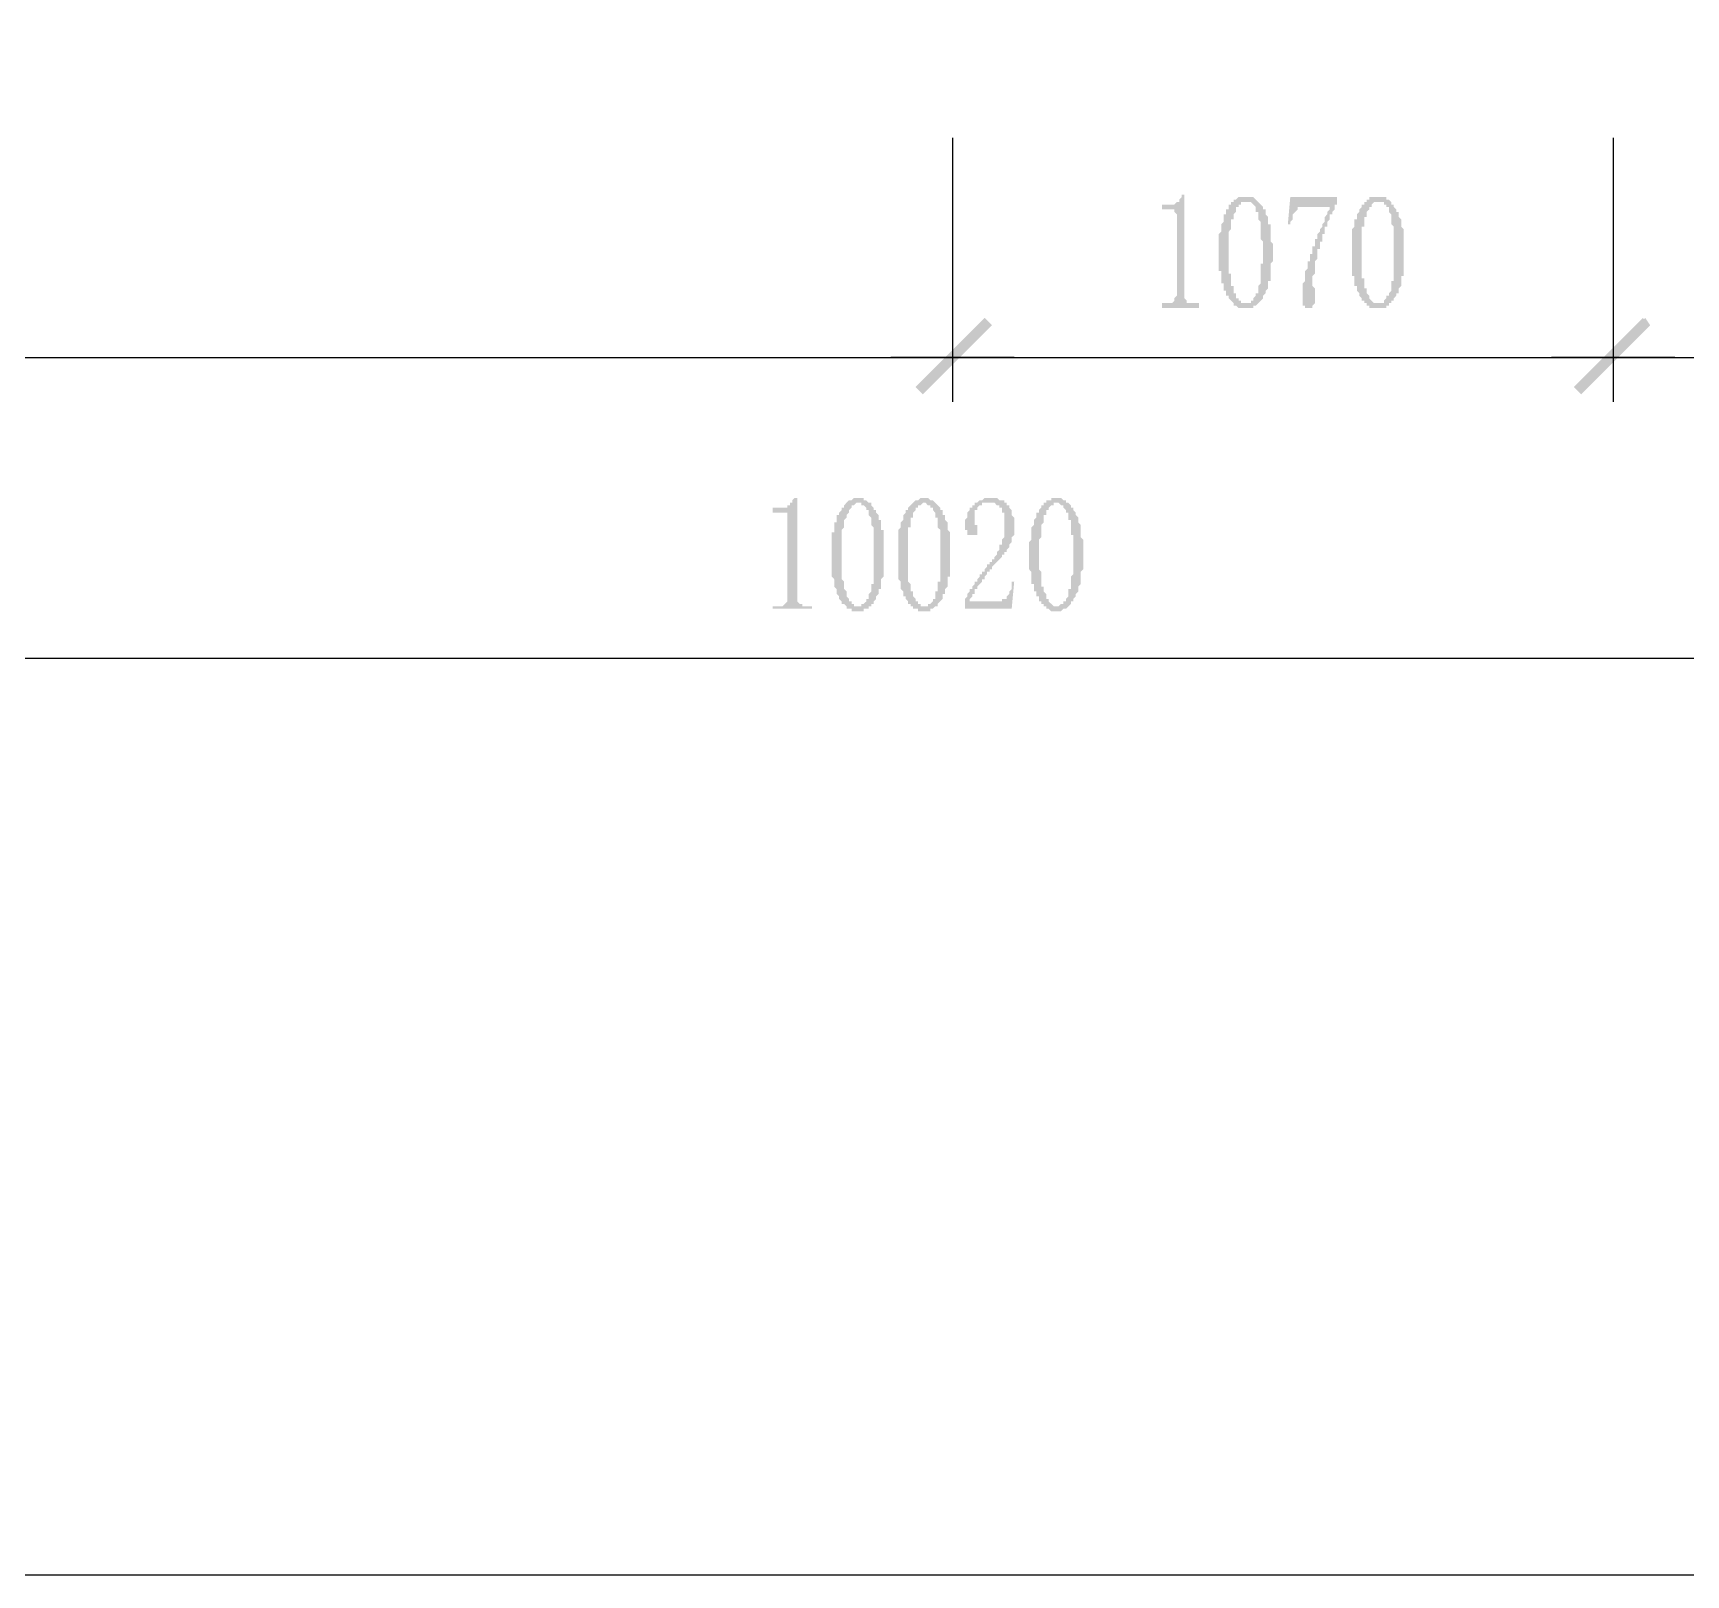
# Model space of a CAD drawing. Header units: inches. Extents: x 11 to 286, y 6 to 196.
# Drawn here: x 105.93 to 134.32, y 23.47 to 49.95 of the extents above; entities that cross this region are included whole.
import ezdxf

# ---------------------------------------------------------------- set-up
doc = ezdxf.new("R2010")
doc.units = ezdxf.units.IN
doc.header["$MEASUREMENT"] = 0
doc.layers.add('PDF_几何图形', color=7, linetype='Continuous')
doc.layers.add('PDF_实体填充', color=7, linetype='Continuous', true_color=0xffffff)

msp = doc.modelspace()

# ---------------------------------------------------------------- hatches: boundary and pattern name
at = {"layer": 'PDF_实体填充', "transparency": 33554559}
for points in [[(125.702, 47.173), (125.702, 45.48), (125.702, 45.438), (125.702, 45.395), (125.744, 45.353), (125.744, 45.311), (125.786, 45.311), (125.829, 45.311), (125.871, 45.311), (125.956, 45.311), (125.956, 45.226), (125.321, 45.226), (125.321, 45.311), (125.405, 45.311), (125.448, 45.311), (125.49, 45.311), (125.532, 45.353), (125.532, 45.395), (125.575, 45.438), (125.575, 45.48), (125.575, 46.835), (125.532, 46.877), (125.532, 46.919), (125.49, 46.919), (125.321, 46.919), (125.321, 47.004), (125.405, 47.004), (125.448, 47.004), (125.49, 47.004), (125.532, 47.004), (125.575, 47.046), (125.617, 47.046), (125.617, 47.089), (125.659, 47.131), (125.659, 47.173)], [(128.326, 47.046), (128.326, 47.004), (128.284, 47.004), (128.284, 46.962), (128.284, 46.919), (128.242, 46.877), (128.242, 46.835), (128.199, 46.835), (128.199, 46.792), (128.199, 46.75), (128.157, 46.708), (128.157, 46.665), (128.157, 46.623), (128.115, 46.623), (128.115, 46.581), (128.115, 46.538), (128.115, 46.496), (128.072, 46.496), (128.072, 46.454), (128.072, 46.411), (128.072, 46.369), (128.03, 46.369), (128.03, 46.327), (128.03, 46.284), (128.03, 46.242), (127.988, 46.242), (127.988, 46.2), (127.988, 46.157), (127.988, 46.115), (127.988, 46.073), (127.945, 46.03), (127.945, 45.988), (127.945, 45.946), (127.945, 45.903), (127.945, 45.861), (127.945, 45.819), (127.903, 45.776), (127.903, 45.734), (127.903, 45.692), (127.903, 45.649), (127.903, 45.607), (127.945, 45.565), (127.945, 45.522), (127.945, 45.48), (127.945, 45.438), (127.945, 45.395), (127.945, 45.353), (127.945, 45.311), (127.903, 45.268), (127.903, 45.226), (127.861, 45.226), (127.818, 45.226), (127.776, 45.226), (127.776, 45.268), (127.734, 45.268), (127.734, 45.311), (127.734, 45.353), (127.734, 45.395), (127.734, 45.438), (127.734, 45.48), (127.734, 45.522), (127.734, 45.565), (127.734, 45.607), (127.734, 45.649), (127.776, 45.692), (127.776, 45.734), (127.776, 45.776), (127.776, 45.819), (127.776, 45.861), (127.818, 45.903), (127.818, 45.946), (127.818, 45.988), (127.818, 46.03), (127.861, 46.03), (127.861, 46.073), (127.861, 46.115), (127.861, 46.157), (127.903, 46.157), (127.903, 46.2), (127.903, 46.242), (127.903, 46.284), (127.945, 46.284), (127.945, 46.327), (127.945, 46.369), (127.945, 46.411), (127.988, 46.411), (127.988, 46.454), (127.988, 46.496), (128.03, 46.538), (128.03, 46.581), (128.072, 46.623), (128.072, 46.665), (128.115, 46.708), (128.115, 46.75), (128.115, 46.792), (128.157, 46.835), (128.157, 46.877), (128.199, 46.919), (128.199, 46.962), (127.776, 46.962), (127.734, 46.962), (127.691, 46.962), (127.649, 46.962), (127.649, 46.919), (127.607, 46.877), (127.564, 46.835), (127.564, 46.792), (127.564, 46.75), (127.522, 46.708), (127.522, 46.665), (127.48, 46.665), (127.522, 47.131), (128.326, 47.131)], [(119.055, 41.966), (119.055, 40.273), (119.055, 40.231), (119.055, 40.188), (119.098, 40.146), (119.14, 40.146), (119.14, 40.104), (119.182, 40.104), (119.225, 40.104), (119.309, 40.104), (119.309, 40.061), (118.632, 40.061), (118.632, 40.104), (118.717, 40.104), (118.759, 40.104), (118.801, 40.104), (118.844, 40.146), (118.886, 40.188), (118.886, 40.231), (118.886, 40.273), (118.886, 41.628), (118.886, 41.67), (118.886, 41.712), (118.844, 41.712), (118.801, 41.712), (118.632, 41.712), (118.632, 41.797), (118.717, 41.797), (118.759, 41.797), (118.801, 41.797), (118.844, 41.797), (118.886, 41.797), (118.886, 41.839), (118.928, 41.839), (118.928, 41.882), (118.971, 41.882), (118.971, 41.924), (119.013, 41.966)], [(122.611, 41.458), (122.611, 41.501), (122.611, 41.543), (122.611, 41.585), (122.611, 41.628), (122.611, 41.67), (122.611, 41.712), (122.569, 41.712), (122.569, 41.755), (122.569, 41.797), (122.527, 41.797), (122.527, 41.839), (122.484, 41.839), (122.442, 41.882), (122.4, 41.882), (122.357, 41.882), (122.315, 41.882), (122.273, 41.882), (122.23, 41.882), (122.23, 41.839), (122.188, 41.839), (122.146, 41.797), (122.146, 41.755), (122.103, 41.755), (122.103, 41.712), (122.103, 41.67), (122.103, 41.628), (122.103, 41.585), (122.103, 41.543), (122.103, 41.501), (122.146, 41.501), (122.146, 41.458), (122.146, 41.416), (122.146, 41.374), (122.146, 41.331), (122.103, 41.331), (122.061, 41.331), (122.019, 41.331), (121.976, 41.331), (121.976, 41.374), (121.976, 41.416), (121.934, 41.416), (121.934, 41.458), (121.934, 41.501), (121.934, 41.543), (121.934, 41.585), (121.976, 41.628), (121.976, 41.67), (121.976, 41.712), (122.019, 41.755), (122.019, 41.797), (122.061, 41.797), (122.061, 41.839), (122.103, 41.839), (122.103, 41.882), (122.146, 41.882), (122.188, 41.924), (122.23, 41.924), (122.273, 41.966), (122.315, 41.966), (122.357, 41.966), (122.4, 41.966), (122.442, 41.966), (122.484, 41.966), (122.527, 41.924), (122.569, 41.924), (122.611, 41.924), (122.611, 41.882), (122.654, 41.882), (122.654, 41.839), (122.696, 41.839), (122.696, 41.797), (122.738, 41.755), (122.738, 41.712), (122.738, 41.67), (122.781, 41.628), (122.781, 41.585), (122.781, 41.543), (122.781, 41.501), (122.781, 41.458), (122.781, 41.416), (122.781, 41.374), (122.781, 41.331), (122.738, 41.289), (122.738, 41.247), (122.738, 41.204), (122.696, 41.162), (122.696, 41.12), (122.654, 41.077), (122.654, 41.035), (122.611, 41.035), (122.611, 40.993), (122.569, 40.993), (122.569, 40.95), (122.527, 40.908), (122.484, 40.866), (122.442, 40.823), (122.4, 40.781), (122.4, 40.739), (122.357, 40.739), (122.357, 40.696), (122.315, 40.696), (122.315, 40.654), (122.273, 40.612), (122.273, 40.569), (122.23, 40.569), (122.23, 40.527), (122.188, 40.485), (122.146, 40.442), (122.146, 40.4), (122.103, 40.4), (122.103, 40.358), (122.103, 40.315), (122.061, 40.315), (122.061, 40.273), (122.019, 40.231), (122.019, 40.188), (122.527, 40.188), (122.569, 40.188), (122.569, 40.231), (122.611, 40.231), (122.654, 40.231), (122.654, 40.273), (122.696, 40.315), (122.696, 40.358), (122.738, 40.4), (122.738, 40.442), (122.738, 40.485), (122.738, 40.527), (122.781, 40.527), (122.738, 40.061), (121.934, 40.061), (121.934, 40.188), (121.934, 40.231), (121.976, 40.273), (121.976, 40.315), (122.019, 40.358), (122.019, 40.4), (122.061, 40.4), (122.061, 40.442), (122.103, 40.485), (122.103, 40.527), (122.146, 40.527), (122.146, 40.569), (122.188, 40.612), (122.188, 40.654), (122.23, 40.654), (122.23, 40.696), (122.273, 40.696), (122.273, 40.739), (122.315, 40.781), (122.315, 40.823), (122.357, 40.823), (122.357, 40.866), (122.4, 40.866), (122.4, 40.908), (122.442, 40.908), (122.442, 40.95), (122.484, 40.993), (122.484, 41.035), (122.527, 41.077), (122.527, 41.12), (122.527, 41.162), (122.569, 41.162), (122.569, 41.204), (122.569, 41.247), (122.611, 41.289), (122.611, 41.331), (122.611, 41.374), (122.611, 41.416)]]:
    msp.add_hatch(color=7, dxfattribs=at).paths.add_polyline_path(points, flags=0)
h = msp.add_hatch(color=7, dxfattribs=at)
h.paths.add_polyline_path([(126.76, 47.046), (126.718, 47.046), (126.718, 47.046), (126.718, 47.046), (126.675, 47.046), (126.675, 47.046), (126.675, 47.004), (126.633, 47.004), (126.633, 46.962), (126.591, 46.962), (126.591, 46.919), (126.591, 46.919), (126.591, 46.877), (126.548, 46.835), (126.548, 46.835), (126.548, 46.792), (126.548, 46.792), (126.548, 46.75), (126.506, 46.75), (126.506, 46.708), (126.506, 46.708), (126.506, 46.665), (126.506, 46.623), (126.506, 46.623), (126.506, 46.581), (126.506, 46.581), (126.464, 46.538), (126.464, 46.496), (126.464, 46.496), (126.464, 46.454), (126.464, 46.411), (126.464, 46.369), (126.464, 46.369), (126.464, 46.327), (126.464, 46.284), (126.464, 46.242), (126.464, 46.242), (126.464, 46.2), (126.464, 46.2), (126.464, 46.157), (126.464, 46.115), (126.464, 46.073), (126.464, 46.03), (126.464, 46.03), (126.464, 45.988), (126.464, 45.946), (126.464, 45.903), (126.464, 45.903), (126.464, 45.861), (126.464, 45.819), (126.506, 45.819), (126.506, 45.776), (126.506, 45.734), (126.506, 45.734), (126.506, 45.692), (126.506, 45.692), (126.506, 45.649), (126.506, 45.649), (126.506, 45.607), (126.548, 45.607), (126.548, 45.565), (126.548, 45.565), (126.548, 45.522), (126.548, 45.48), (126.591, 45.48), (126.591, 45.438), (126.591, 45.395), (126.633, 45.395), (126.633, 45.353), (126.633, 45.353), (126.675, 45.353), (126.675, 45.311), (126.675, 45.311), (126.718, 45.311), (126.718, 45.311), (126.76, 45.311), (126.76, 45.311), (126.76, 45.311), (126.802, 45.311), (126.802, 45.311), (126.845, 45.311), (126.845, 45.311), (126.845, 45.353), (126.887, 45.353), (126.887, 45.395), (126.887, 45.395), (126.929, 45.438), (126.929, 45.438), (126.929, 45.48), (126.972, 45.48), (126.972, 45.522), (126.972, 45.565), (126.972, 45.565), (126.972, 45.607), (126.972, 45.607), (127.014, 45.649), (127.014, 45.649), (127.014, 45.692), (127.014, 45.692), (127.014, 45.734), (127.014, 45.776), (127.014, 45.776), (127.014, 45.819), (127.014, 45.861), (127.014, 45.861), (127.014, 45.903), (127.014, 45.946), (127.014, 45.988), (127.056, 45.988), (127.056, 46.03), (127.056, 46.073), (127.056, 46.115), (127.056, 46.115), (127.056, 46.157), (127.056, 46.2), (127.056, 46.2), (127.056, 46.242), (127.056, 46.284), (127.056, 46.327), (127.056, 46.369), (127.056, 46.369), (127.014, 46.411), (127.014, 46.454), (127.014, 46.454), (127.014, 46.496), (127.014, 46.538), (127.014, 46.581), (127.014, 46.581), (127.014, 46.623), (127.014, 46.623), (127.014, 46.665), (127.014, 46.708), (127.014, 46.708), (126.972, 46.75), (126.972, 46.75), (126.972, 46.792), (126.972, 46.792), (126.972, 46.835), (126.972, 46.835), (126.972, 46.877), (126.929, 46.877), (126.929, 46.919), (126.929, 46.962), (126.929, 46.962), (126.887, 47.004), (126.887, 47.004), (126.887, 47.004), (126.845, 47.046), (126.845, 47.046), (126.802, 47.046), (126.802, 47.046), (126.76, 47.046), (126.76, 47.046), (126.76, 47.046), (126.76, 47.046)], flags=0)
h.paths.add_polyline_path([(126.76, 45.226), (126.718, 45.226), (126.718, 45.226), (126.675, 45.226), (126.675, 45.226), (126.675, 45.226), (126.633, 45.226), (126.633, 45.226), (126.591, 45.268), (126.591, 45.268), (126.548, 45.268), (126.548, 45.311), (126.548, 45.311), (126.506, 45.353), (126.506, 45.353), (126.464, 45.395), (126.464, 45.395), (126.464, 45.438), (126.421, 45.438), (126.421, 45.48), (126.421, 45.48), (126.421, 45.522), (126.379, 45.522), (126.379, 45.565), (126.379, 45.565), (126.379, 45.607), (126.379, 45.607), (126.379, 45.649), (126.337, 45.649), (126.337, 45.692), (126.337, 45.692), (126.337, 45.734), (126.337, 45.776), (126.337, 45.776), (126.337, 45.819), (126.337, 45.861), (126.294, 45.861), (126.294, 45.903), (126.294, 45.946), (126.294, 45.946), (126.294, 45.988), (126.294, 46.03), (126.294, 46.073), (126.294, 46.073), (126.294, 46.115), (126.294, 46.157), (126.294, 46.2), (126.294, 46.2), (126.294, 46.242), (126.294, 46.284), (126.294, 46.327), (126.294, 46.327), (126.294, 46.369), (126.294, 46.411), (126.294, 46.454), (126.294, 46.454), (126.294, 46.496), (126.337, 46.538), (126.337, 46.538), (126.337, 46.581), (126.337, 46.623), (126.337, 46.623), (126.337, 46.665), (126.337, 46.665), (126.379, 46.708), (126.379, 46.75), (126.379, 46.75), (126.379, 46.792), (126.379, 46.792), (126.379, 46.835), (126.421, 46.835), (126.421, 46.877), (126.421, 46.877), (126.421, 46.919), (126.464, 46.919), (126.464, 46.962), (126.464, 47.004), (126.506, 47.004), (126.506, 47.046), (126.548, 47.046), (126.548, 47.046), (126.548, 47.089), (126.591, 47.089), (126.591, 47.089), (126.633, 47.131), (126.633, 47.131), (126.675, 47.131), (126.675, 47.131), (126.675, 47.131), (126.718, 47.131), (126.718, 47.131), (126.76, 47.131), (126.76, 47.131), (126.802, 47.131), (126.802, 47.131), (126.845, 47.131), (126.845, 47.131), (126.887, 47.131), (126.887, 47.131), (126.929, 47.089), (126.929, 47.089), (126.929, 47.089), (126.972, 47.046), (126.972, 47.046), (127.014, 47.004), (127.014, 47.004), (127.014, 47.004), (127.056, 46.962), (127.056, 46.919), (127.099, 46.919), (127.099, 46.877), (127.099, 46.877), (127.099, 46.835), (127.099, 46.835), (127.141, 46.792), (127.141, 46.792), (127.141, 46.75), (127.141, 46.75), (127.141, 46.708), (127.141, 46.708), (127.141, 46.665), (127.183, 46.665), (127.183, 46.623), (127.183, 46.581), (127.183, 46.581), (127.183, 46.538), (127.183, 46.496), (127.183, 46.496), (127.183, 46.454), (127.183, 46.411), (127.183, 46.369), (127.183, 46.369), (127.226, 46.327), (127.226, 46.284), (127.226, 46.242), (127.226, 46.242), (127.226, 46.2), (127.226, 46.2), (127.226, 46.157), (127.226, 46.115), (127.226, 46.073), (127.226, 46.03), (127.226, 46.03), (127.183, 45.988), (127.183, 45.946), (127.183, 45.946), (127.183, 45.903), (127.183, 45.861), (127.183, 45.819), (127.183, 45.819), (127.183, 45.776), (127.183, 45.776), (127.183, 45.734), (127.183, 45.692), (127.141, 45.692), (127.141, 45.649), (127.141, 45.649), (127.141, 45.607), (127.141, 45.565), (127.141, 45.565), (127.099, 45.522), (127.099, 45.522), (127.099, 45.48), (127.099, 45.48), (127.099, 45.48), (127.056, 45.438), (127.056, 45.438), (127.056, 45.395), (127.014, 45.353), (127.014, 45.353), (127.014, 45.353), (126.972, 45.311), (126.972, 45.311), (126.929, 45.268), (126.929, 45.268), (126.887, 45.268), (126.887, 45.226), (126.887, 45.226), (126.845, 45.226), (126.845, 45.226), (126.802, 45.226), (126.802, 45.226), (126.76, 45.226), (126.76, 45.226), (126.76, 45.226), (126.76, 45.226)], flags=0)
h = msp.add_hatch(color=7, dxfattribs=at)
h.paths.add_polyline_path([(129.046, 47.046), (129.004, 47.046), (129.004, 47.046), (128.961, 47.046), (128.961, 47.046), (128.961, 47.046), (128.919, 47.004), (128.919, 47.004), (128.919, 46.962), (128.877, 46.962), (128.877, 46.919), (128.877, 46.919), (128.834, 46.877), (128.834, 46.835), (128.834, 46.835), (128.834, 46.792), (128.792, 46.792), (128.792, 46.75), (128.792, 46.75), (128.792, 46.708), (128.792, 46.708), (128.792, 46.665), (128.792, 46.623), (128.75, 46.623), (128.75, 46.581), (128.75, 46.581), (128.75, 46.538), (128.75, 46.496), (128.75, 46.496), (128.75, 46.454), (128.75, 46.411), (128.75, 46.369), (128.75, 46.369), (128.75, 46.327), (128.75, 46.284), (128.75, 46.242), (128.75, 46.242), (128.75, 46.2), (128.75, 46.2), (128.75, 46.157), (128.75, 46.115), (128.75, 46.073), (128.75, 46.03), (128.75, 46.03), (128.75, 45.988), (128.75, 45.946), (128.75, 45.903), (128.75, 45.903), (128.75, 45.861), (128.75, 45.819), (128.75, 45.819), (128.75, 45.776), (128.75, 45.734), (128.792, 45.734), (128.792, 45.692), (128.792, 45.692), (128.792, 45.649), (128.792, 45.649), (128.792, 45.607), (128.792, 45.607), (128.792, 45.565), (128.834, 45.565), (128.834, 45.522), (128.834, 45.48), (128.834, 45.48), (128.877, 45.438), (128.877, 45.395), (128.877, 45.395), (128.919, 45.353), (128.919, 45.353), (128.919, 45.353), (128.961, 45.311), (128.961, 45.311), (129.004, 45.311), (129.004, 45.311), (129.004, 45.311), (129.046, 45.311), (129.046, 45.311), (129.046, 45.311), (129.088, 45.311), (129.088, 45.311), (129.131, 45.311), (129.131, 45.353), (129.131, 45.353), (129.173, 45.395), (129.173, 45.395), (129.173, 45.438), (129.215, 45.438), (129.215, 45.48), (129.215, 45.48), (129.258, 45.522), (129.258, 45.565), (129.258, 45.565), (129.258, 45.607), (129.258, 45.607), (129.258, 45.649), (129.258, 45.649), (129.258, 45.692), (129.3, 45.692), (129.3, 45.734), (129.3, 45.776), (129.3, 45.776), (129.3, 45.819), (129.3, 45.861), (129.3, 45.861), (129.3, 45.903), (129.3, 45.946), (129.3, 45.988), (129.3, 45.988), (129.3, 46.03), (129.3, 46.073), (129.3, 46.115), (129.3, 46.115), (129.3, 46.157), (129.3, 46.2), (129.3, 46.2), (129.3, 46.242), (129.3, 46.284), (129.3, 46.327), (129.3, 46.369), (129.3, 46.369), (129.3, 46.411), (129.3, 46.454), (129.3, 46.454), (129.3, 46.496), (129.3, 46.538), (129.3, 46.581), (129.3, 46.581), (129.3, 46.623), (129.3, 46.623), (129.258, 46.665), (129.258, 46.708), (129.258, 46.708), (129.258, 46.75), (129.258, 46.75), (129.258, 46.792), (129.258, 46.792), (129.258, 46.835), (129.258, 46.835), (129.215, 46.877), (129.215, 46.877), (129.215, 46.919), (129.215, 46.962), (129.173, 46.962), (129.173, 47.004), (129.173, 47.004), (129.131, 47.004), (129.131, 47.046), (129.088, 47.046), (129.088, 47.046), (129.088, 47.046), (129.046, 47.046), (129.046, 47.046), (129.046, 47.046), (129.046, 47.046)], flags=0)
h.paths.add_polyline_path([(129.046, 45.226), (129.004, 45.226), (129.004, 45.226), (128.961, 45.226), (128.961, 45.226), (128.919, 45.226), (128.919, 45.226), (128.877, 45.226), (128.877, 45.268), (128.834, 45.268), (128.834, 45.268), (128.834, 45.311), (128.792, 45.311), (128.792, 45.353), (128.75, 45.353), (128.75, 45.395), (128.75, 45.395), (128.707, 45.438), (128.707, 45.438), (128.707, 45.48), (128.707, 45.48), (128.665, 45.522), (128.665, 45.522), (128.665, 45.565), (128.665, 45.565), (128.665, 45.607), (128.623, 45.607), (128.623, 45.649), (128.623, 45.649), (128.623, 45.692), (128.623, 45.692), (128.623, 45.734), (128.623, 45.776), (128.58, 45.776), (128.58, 45.819), (128.58, 45.861), (128.58, 45.861), (128.58, 45.903), (128.58, 45.946), (128.58, 45.946), (128.58, 45.988), (128.58, 46.03), (128.58, 46.073), (128.58, 46.073), (128.58, 46.115), (128.58, 46.157), (128.58, 46.2), (128.58, 46.2), (128.58, 46.242), (128.58, 46.284), (128.58, 46.327), (128.58, 46.327), (128.58, 46.369), (128.58, 46.411), (128.58, 46.454), (128.58, 46.454), (128.58, 46.496), (128.58, 46.538), (128.58, 46.538), (128.58, 46.581), (128.623, 46.623), (128.623, 46.623), (128.623, 46.665), (128.623, 46.665), (128.623, 46.708), (128.623, 46.75), (128.665, 46.75), (128.665, 46.792), (128.665, 46.792), (128.665, 46.835), (128.665, 46.835), (128.707, 46.877), (128.707, 46.877), (128.707, 46.919), (128.707, 46.919), (128.75, 46.962), (128.75, 47.004), (128.792, 47.004), (128.792, 47.046), (128.792, 47.046), (128.834, 47.046), (128.834, 47.089), (128.834, 47.089), (128.877, 47.089), (128.877, 47.131), (128.919, 47.131), (128.919, 47.131), (128.961, 47.131), (128.961, 47.131), (129.004, 47.131), (129.004, 47.131), (129.046, 47.131), (129.046, 47.131), (129.088, 47.131), (129.088, 47.131), (129.131, 47.131), (129.131, 47.131), (129.131, 47.131), (129.173, 47.131), (129.173, 47.089), (129.215, 47.089), (129.215, 47.089), (129.258, 47.046), (129.258, 47.046), (129.258, 47.004), (129.3, 47.004), (129.3, 47.004), (129.3, 46.962), (129.342, 46.919), (129.342, 46.919), (129.342, 46.877), (129.385, 46.877), (129.385, 46.835), (129.385, 46.835), (129.385, 46.792), (129.385, 46.792), (129.427, 46.75), (129.427, 46.75), (129.427, 46.708), (129.427, 46.708), (129.427, 46.665), (129.427, 46.665), (129.427, 46.623), (129.469, 46.581), (129.469, 46.581), (129.469, 46.538), (129.469, 46.496), (129.469, 46.496), (129.469, 46.454), (129.469, 46.411), (129.469, 46.369), (129.469, 46.369), (129.469, 46.327), (129.469, 46.284), (129.469, 46.242), (129.469, 46.242), (129.469, 46.2), (129.469, 46.2), (129.469, 46.157), (129.469, 46.115), (129.469, 46.073), (129.469, 46.03), (129.469, 46.03), (129.469, 45.988), (129.469, 45.946), (129.469, 45.946), (129.469, 45.903), (129.469, 45.861), (129.469, 45.819), (129.469, 45.819), (129.469, 45.776), (129.427, 45.776), (129.427, 45.734), (129.427, 45.692), (129.427, 45.692), (129.427, 45.649), (129.427, 45.649), (129.427, 45.607), (129.385, 45.565), (129.385, 45.565), (129.385, 45.522), (129.385, 45.522), (129.385, 45.48), (129.342, 45.48), (129.342, 45.48), (129.342, 45.438), (129.342, 45.438), (129.3, 45.395), (129.3, 45.353), (129.3, 45.353), (129.258, 45.353), (129.258, 45.311), (129.215, 45.311), (129.215, 45.268), (129.215, 45.268), (129.173, 45.268), (129.173, 45.226), (129.131, 45.226), (129.131, 45.226), (129.088, 45.226), (129.088, 45.226), (129.046, 45.226), (129.046, 45.226), (129.046, 45.226), (129.046, 45.226), (129.046, 45.226)], flags=0)
h = msp.add_hatch(color=7, dxfattribs=at)
h.paths.add_polyline_path([(122.4, 44.93), (122.273, 45.057), (121.214, 43.744)], flags=0)
h.paths.add_polyline_path([(122.273, 45.057), (121.214, 43.744), (121.087, 43.871), (122.273, 45.057)], flags=0)
h = msp.add_hatch(color=7, dxfattribs=at)
h.paths.add_polyline_path([(121.087, 43.871), (121.214, 43.744), (122.273, 45.057)], flags=0)
h.paths.add_polyline_path([(121.214, 43.744), (122.273, 45.057), (122.4, 44.93), (121.214, 43.744)], flags=0)
h = msp.add_hatch(color=7, dxfattribs=at)
h.paths.add_polyline_path([(133.703, 44.93), (133.576, 45.057), (132.517, 43.744)], flags=0)
h.paths.add_polyline_path([(133.576, 45.057), (132.517, 43.744), (132.39, 43.871), (133.576, 45.057)], flags=0)
h = msp.add_hatch(color=7, dxfattribs=at)
h.paths.add_polyline_path([(132.39, 43.871), (132.517, 43.744), (133.618, 45.057)], flags=0)
h.paths.add_polyline_path([(132.517, 43.744), (133.618, 45.057), (133.703, 44.93), (132.517, 43.744)], flags=0)
h = msp.add_hatch(color=7, dxfattribs=at)
h.paths.add_polyline_path([(120.114, 41.882), (120.071, 41.882), (120.071, 41.882), (120.029, 41.839), (120.029, 41.839), (120.029, 41.839), (119.987, 41.839), (119.987, 41.797), (119.987, 41.797), (119.944, 41.755), (119.944, 41.755), (119.944, 41.712), (119.902, 41.67), (119.902, 41.67), (119.902, 41.628), (119.902, 41.628), (119.86, 41.585), (119.86, 41.585), (119.86, 41.543), (119.86, 41.543), (119.86, 41.501), (119.86, 41.458), (119.86, 41.458), (119.817, 41.416), (119.817, 41.416), (119.817, 41.374), (119.817, 41.331), (119.817, 41.331), (119.817, 41.289), (119.817, 41.247), (119.817, 41.247), (119.817, 41.204), (119.817, 41.162), (119.817, 41.12), (119.817, 41.12), (119.817, 41.077), (119.817, 41.035), (119.817, 40.993), (119.817, 40.993), (119.817, 40.95), (119.817, 40.908), (119.817, 40.908), (119.817, 40.866), (119.817, 40.823), (119.817, 40.781), (119.817, 40.781), (119.817, 40.739), (119.817, 40.696), (119.817, 40.654), (119.817, 40.654), (119.817, 40.612), (119.817, 40.569), (119.817, 40.569), (119.86, 40.527), (119.86, 40.527), (119.86, 40.485), (119.86, 40.442), (119.86, 40.442), (119.86, 40.4), (119.86, 40.4), (119.902, 40.358), (119.902, 40.358), (119.902, 40.358), (119.902, 40.315), (119.902, 40.273), (119.944, 40.231), (119.944, 40.231), (119.944, 40.188), (119.987, 40.188), (119.987, 40.146), (119.987, 40.146), (120.029, 40.146), (120.029, 40.104), (120.071, 40.104), (120.071, 40.104), (120.071, 40.104), (120.114, 40.104), (120.114, 40.104), (120.114, 40.104), (120.156, 40.104), (120.156, 40.146), (120.198, 40.146), (120.198, 40.146), (120.198, 40.146), (120.241, 40.188), (120.241, 40.188), (120.241, 40.231), (120.283, 40.231), (120.283, 40.273), (120.283, 40.315), (120.325, 40.358), (120.325, 40.358), (120.325, 40.4), (120.325, 40.4), (120.325, 40.442), (120.325, 40.442), (120.325, 40.485), (120.368, 40.485), (120.368, 40.527), (120.368, 40.527), (120.368, 40.569), (120.368, 40.612), (120.368, 40.612), (120.368, 40.654), (120.368, 40.696), (120.368, 40.696), (120.368, 40.739), (120.368, 40.781), (120.368, 40.823), (120.368, 40.823), (120.368, 40.866), (120.368, 40.908), (120.368, 40.95), (120.368, 40.993), (120.368, 40.993), (120.368, 41.035), (120.368, 41.077), (120.368, 41.077), (120.368, 41.12), (120.368, 41.162), (120.368, 41.204), (120.368, 41.204), (120.368, 41.247), (120.368, 41.289), (120.368, 41.331), (120.368, 41.331), (120.368, 41.374), (120.368, 41.416), (120.368, 41.416), (120.368, 41.458), (120.368, 41.458), (120.325, 41.501), (120.325, 41.543), (120.325, 41.543), (120.325, 41.585), (120.325, 41.585), (120.325, 41.628), (120.325, 41.628), (120.325, 41.628), (120.283, 41.67), (120.283, 41.712), (120.283, 41.712), (120.283, 41.755), (120.241, 41.755), (120.241, 41.797), (120.241, 41.797), (120.198, 41.839), (120.198, 41.839), (120.156, 41.839), (120.156, 41.839), (120.156, 41.882), (120.114, 41.882), (120.114, 41.882), (120.114, 41.882), (120.114, 41.882)], flags=0)
h.paths.add_polyline_path([(120.114, 40.019), (120.071, 40.019), (120.071, 40.019), (120.029, 40.019), (120.029, 40.019), (119.987, 40.019), (119.987, 40.061), (119.944, 40.061), (119.944, 40.061), (119.902, 40.061), (119.902, 40.104), (119.902, 40.104), (119.86, 40.146), (119.86, 40.146), (119.817, 40.146), (119.817, 40.188), (119.817, 40.188), (119.775, 40.231), (119.775, 40.273), (119.775, 40.273), (119.775, 40.273), (119.733, 40.315), (119.733, 40.315), (119.733, 40.358), (119.733, 40.358), (119.733, 40.4), (119.69, 40.442), (119.69, 40.442), (119.69, 40.485), (119.69, 40.485), (119.69, 40.527), (119.69, 40.527), (119.69, 40.569), (119.648, 40.612), (119.648, 40.612), (119.648, 40.654), (119.648, 40.696), (119.648, 40.696), (119.648, 40.739), (119.648, 40.781), (119.648, 40.823), (119.648, 40.823), (119.648, 40.866), (119.648, 40.908), (119.648, 40.95), (119.648, 40.95), (119.648, 40.993), (119.648, 41.035), (119.648, 41.077), (119.648, 41.077), (119.648, 41.12), (119.648, 41.162), (119.648, 41.204), (119.648, 41.204), (119.648, 41.247), (119.648, 41.289), (119.648, 41.289), (119.648, 41.331), (119.648, 41.374), (119.69, 41.374), (119.69, 41.416), (119.69, 41.458), (119.69, 41.458), (119.69, 41.501), (119.69, 41.501), (119.69, 41.543), (119.733, 41.543), (119.733, 41.585), (119.733, 41.628), (119.733, 41.628), (119.733, 41.67), (119.775, 41.67), (119.775, 41.712), (119.775, 41.712), (119.817, 41.755), (119.817, 41.755), (119.817, 41.797), (119.86, 41.797), (119.86, 41.839), (119.86, 41.839), (119.902, 41.882), (119.902, 41.882), (119.902, 41.882), (119.944, 41.924), (119.944, 41.924), (119.987, 41.924), (119.987, 41.924), (120.029, 41.966), (120.029, 41.966), (120.071, 41.966), (120.071, 41.966), (120.114, 41.966), (120.114, 41.966), (120.156, 41.966), (120.156, 41.966), (120.198, 41.966), (120.198, 41.924), (120.198, 41.924), (120.241, 41.924), (120.241, 41.924), (120.283, 41.882), (120.283, 41.882), (120.325, 41.882), (120.325, 41.839), (120.325, 41.839), (120.368, 41.797), (120.368, 41.797), (120.368, 41.755), (120.41, 41.755), (120.41, 41.712), (120.41, 41.712), (120.452, 41.67), (120.452, 41.67), (120.452, 41.628), (120.452, 41.628), (120.452, 41.585), (120.495, 41.585), (120.495, 41.543), (120.495, 41.543), (120.495, 41.501), (120.495, 41.501), (120.495, 41.458), (120.495, 41.416), (120.537, 41.416), (120.537, 41.374), (120.537, 41.331), (120.537, 41.331), (120.537, 41.289), (120.537, 41.247), (120.537, 41.247), (120.537, 41.204), (120.537, 41.162), (120.537, 41.12), (120.537, 41.12), (120.537, 41.077), (120.537, 41.035), (120.537, 40.993), (120.537, 40.993), (120.537, 40.95), (120.537, 40.908), (120.537, 40.908), (120.537, 40.866), (120.537, 40.823), (120.537, 40.781), (120.537, 40.781), (120.537, 40.739), (120.537, 40.696), (120.537, 40.696), (120.537, 40.654), (120.537, 40.612), (120.537, 40.612), (120.495, 40.569), (120.495, 40.527), (120.495, 40.527), (120.495, 40.485), (120.495, 40.442), (120.495, 40.442), (120.495, 40.4), (120.452, 40.4), (120.452, 40.358), (120.452, 40.358), (120.452, 40.315), (120.452, 40.315), (120.41, 40.273), (120.41, 40.273), (120.41, 40.273), (120.41, 40.231), (120.368, 40.188), (120.368, 40.188), (120.368, 40.146), (120.325, 40.146), (120.325, 40.104), (120.283, 40.104), (120.283, 40.104), (120.283, 40.061), (120.241, 40.061), (120.241, 40.061), (120.198, 40.061), (120.198, 40.019), (120.156, 40.019), (120.156, 40.019), (120.114, 40.019), (120.114, 40.019), (120.114, 40.019), (120.114, 40.019), (120.114, 40.019)], flags=0)
h = msp.add_hatch(color=7, dxfattribs=at)
h.paths.add_polyline_path([(121.214, 41.882), (121.214, 41.882), (121.214, 41.882), (121.172, 41.839), (121.172, 41.839), (121.13, 41.839), (121.13, 41.839), (121.13, 41.797), (121.087, 41.797), (121.087, 41.755), (121.087, 41.755), (121.045, 41.712), (121.045, 41.67), (121.045, 41.67), (121.045, 41.628), (121.003, 41.628), (121.003, 41.585), (121.003, 41.585), (121.003, 41.543), (121.003, 41.543), (121.003, 41.501), (121.003, 41.458), (120.96, 41.458), (120.96, 41.416), (120.96, 41.416), (120.96, 41.374), (120.96, 41.331), (120.96, 41.331), (120.96, 41.289), (120.96, 41.247), (120.96, 41.247), (120.96, 41.204), (120.96, 41.162), (120.96, 41.12), (120.96, 41.12), (120.96, 41.077), (120.96, 41.035), (120.96, 40.993), (120.96, 40.993), (120.96, 40.95), (120.96, 40.908), (120.96, 40.908), (120.96, 40.866), (120.96, 40.823), (120.96, 40.781), (120.96, 40.781), (120.96, 40.739), (120.96, 40.696), (120.96, 40.654), (120.96, 40.654), (120.96, 40.612), (120.96, 40.569), (120.96, 40.569), (120.96, 40.527), (120.96, 40.527), (121.003, 40.485), (121.003, 40.442), (121.003, 40.442), (121.003, 40.4), (121.003, 40.4), (121.003, 40.358), (121.045, 40.358), (121.045, 40.358), (121.045, 40.315), (121.045, 40.273), (121.087, 40.231), (121.087, 40.231), (121.087, 40.188), (121.13, 40.188), (121.13, 40.146), (121.13, 40.146), (121.172, 40.146), (121.172, 40.104), (121.172, 40.104), (121.214, 40.104), (121.214, 40.104), (121.214, 40.104), (121.257, 40.104), (121.257, 40.104), (121.299, 40.104), (121.299, 40.146), (121.341, 40.146), (121.341, 40.146), (121.341, 40.146), (121.384, 40.188), (121.384, 40.188), (121.384, 40.231), (121.426, 40.231), (121.426, 40.273), (121.426, 40.315), (121.426, 40.358), (121.468, 40.358), (121.468, 40.4), (121.468, 40.4), (121.468, 40.442), (121.468, 40.442), (121.468, 40.485), (121.468, 40.485), (121.468, 40.527), (121.511, 40.527), (121.511, 40.569), (121.511, 40.612), (121.511, 40.612), (121.511, 40.654), (121.511, 40.696), (121.511, 40.696), (121.511, 40.739), (121.511, 40.781), (121.511, 40.823), (121.511, 40.823), (121.511, 40.866), (121.511, 40.908), (121.511, 40.95), (121.511, 40.993), (121.511, 40.993), (121.511, 41.035), (121.511, 41.077), (121.511, 41.077), (121.511, 41.12), (121.511, 41.162), (121.511, 41.204), (121.511, 41.204), (121.511, 41.247), (121.511, 41.289), (121.511, 41.331), (121.511, 41.331), (121.511, 41.374), (121.511, 41.416), (121.511, 41.416), (121.468, 41.458), (121.468, 41.458), (121.468, 41.501), (121.468, 41.543), (121.468, 41.543), (121.468, 41.585), (121.468, 41.585), (121.468, 41.628), (121.426, 41.628), (121.426, 41.628), (121.426, 41.67), (121.426, 41.712), (121.426, 41.712), (121.384, 41.755), (121.384, 41.755), (121.384, 41.797), (121.341, 41.797), (121.341, 41.839), (121.341, 41.839), (121.299, 41.839), (121.299, 41.839), (121.257, 41.882), (121.257, 41.882), (121.257, 41.882), (121.214, 41.882), (121.214, 41.882)], flags=0)
h.paths.add_polyline_path([(121.214, 40.019), (121.214, 40.019), (121.172, 40.019), (121.172, 40.019), (121.172, 40.019), (121.13, 40.019), (121.13, 40.061), (121.087, 40.061), (121.087, 40.061), (121.045, 40.061), (121.045, 40.104), (121.003, 40.104), (121.003, 40.146), (121.003, 40.146), (120.96, 40.146), (120.96, 40.188), (120.96, 40.188), (120.918, 40.231), (120.918, 40.273), (120.918, 40.273), (120.876, 40.273), (120.876, 40.315), (120.876, 40.315), (120.876, 40.358), (120.876, 40.358), (120.833, 40.4), (120.833, 40.442), (120.833, 40.442), (120.833, 40.485), (120.833, 40.485), (120.833, 40.527), (120.833, 40.527), (120.791, 40.569), (120.791, 40.612), (120.791, 40.612), (120.791, 40.654), (120.791, 40.696), (120.791, 40.696), (120.791, 40.739), (120.791, 40.781), (120.791, 40.823), (120.791, 40.823), (120.791, 40.866), (120.791, 40.908), (120.791, 40.95), (120.791, 40.95), (120.791, 40.993), (120.791, 41.035), (120.791, 41.077), (120.791, 41.077), (120.791, 41.12), (120.791, 41.162), (120.791, 41.204), (120.791, 41.204), (120.791, 41.247), (120.791, 41.289), (120.791, 41.289), (120.791, 41.331), (120.791, 41.374), (120.791, 41.374), (120.791, 41.416), (120.833, 41.458), (120.833, 41.458), (120.833, 41.501), (120.833, 41.501), (120.833, 41.543), (120.833, 41.543), (120.876, 41.585), (120.876, 41.628), (120.876, 41.628), (120.876, 41.67), (120.876, 41.67), (120.918, 41.712), (120.918, 41.712), (120.918, 41.755), (120.96, 41.755), (120.96, 41.797), (120.96, 41.797), (121.003, 41.839), (121.003, 41.839), (121.045, 41.882), (121.045, 41.882), (121.045, 41.882), (121.087, 41.924), (121.087, 41.924), (121.13, 41.924), (121.13, 41.924), (121.172, 41.966), (121.172, 41.966), (121.172, 41.966), (121.214, 41.966), (121.214, 41.966), (121.257, 41.966), (121.257, 41.966), (121.299, 41.966), (121.299, 41.966), (121.341, 41.924), (121.341, 41.924), (121.384, 41.924), (121.384, 41.924), (121.426, 41.882), (121.426, 41.882), (121.426, 41.882), (121.468, 41.839), (121.468, 41.839), (121.511, 41.797), (121.511, 41.797), (121.511, 41.755), (121.553, 41.755), (121.553, 41.712), (121.553, 41.712), (121.553, 41.67), (121.595, 41.67), (121.595, 41.628), (121.595, 41.628), (121.595, 41.585), (121.595, 41.585), (121.638, 41.543), (121.638, 41.543), (121.638, 41.501), (121.638, 41.501), (121.638, 41.458), (121.638, 41.416), (121.638, 41.416), (121.68, 41.374), (121.68, 41.331), (121.68, 41.331), (121.68, 41.289), (121.68, 41.247), (121.68, 41.247), (121.68, 41.204), (121.68, 41.162), (121.68, 41.12), (121.68, 41.12), (121.68, 41.077), (121.68, 41.035), (121.68, 40.993), (121.68, 40.993), (121.68, 40.95), (121.68, 40.908), (121.68, 40.908), (121.68, 40.866), (121.68, 40.823), (121.68, 40.781), (121.68, 40.781), (121.68, 40.739), (121.68, 40.696), (121.68, 40.696), (121.68, 40.654), (121.68, 40.612), (121.638, 40.612), (121.638, 40.569), (121.638, 40.527), (121.638, 40.527), (121.638, 40.485), (121.638, 40.442), (121.638, 40.442), (121.595, 40.4), (121.595, 40.4), (121.595, 40.358), (121.595, 40.358), (121.595, 40.315), (121.553, 40.315), (121.553, 40.273), (121.553, 40.273), (121.553, 40.273), (121.553, 40.231), (121.511, 40.188), (121.511, 40.188), (121.468, 40.146), (121.468, 40.146), (121.468, 40.104), (121.426, 40.104), (121.426, 40.104), (121.384, 40.061), (121.384, 40.061), (121.384, 40.061), (121.341, 40.061), (121.341, 40.019), (121.299, 40.019), (121.299, 40.019), (121.257, 40.019), (121.257, 40.019), (121.214, 40.019), (121.214, 40.019), (121.214, 40.019)], flags=0)
h = msp.add_hatch(color=7, dxfattribs=at)
h.paths.add_polyline_path([(123.5, 41.882), (123.5, 41.882), (123.458, 41.882), (123.458, 41.839), (123.458, 41.839), (123.416, 41.839), (123.416, 41.839), (123.373, 41.797), (123.373, 41.797), (123.373, 41.755), (123.331, 41.755), (123.331, 41.712), (123.331, 41.67), (123.289, 41.67), (123.289, 41.628), (123.289, 41.628), (123.289, 41.585), (123.289, 41.585), (123.289, 41.543), (123.289, 41.543), (123.246, 41.501), (123.246, 41.458), (123.246, 41.458), (123.246, 41.416), (123.246, 41.416), (123.246, 41.374), (123.246, 41.331), (123.246, 41.331), (123.246, 41.289), (123.204, 41.247), (123.204, 41.247), (123.204, 41.204), (123.204, 41.162), (123.204, 41.12), (123.204, 41.12), (123.204, 41.077), (123.204, 41.035), (123.204, 40.993), (123.204, 40.993), (123.204, 40.95), (123.204, 40.908), (123.204, 40.908), (123.204, 40.866), (123.204, 40.823), (123.204, 40.781), (123.204, 40.781), (123.204, 40.739), (123.246, 40.696), (123.246, 40.654), (123.246, 40.654), (123.246, 40.612), (123.246, 40.569), (123.246, 40.569), (123.246, 40.527), (123.246, 40.527), (123.246, 40.485), (123.246, 40.442), (123.289, 40.442), (123.289, 40.4), (123.289, 40.4), (123.289, 40.358), (123.289, 40.358), (123.289, 40.358), (123.331, 40.315), (123.331, 40.273), (123.331, 40.231), (123.373, 40.231), (123.373, 40.188), (123.373, 40.188), (123.416, 40.146), (123.416, 40.146), (123.416, 40.146), (123.458, 40.104), (123.458, 40.104), (123.458, 40.104), (123.5, 40.104), (123.5, 40.104), (123.543, 40.104), (123.543, 40.104), (123.543, 40.104), (123.585, 40.146), (123.585, 40.146), (123.627, 40.146), (123.627, 40.146), (123.627, 40.188), (123.67, 40.188), (123.67, 40.231), (123.67, 40.231), (123.712, 40.273), (123.712, 40.315), (123.712, 40.358), (123.712, 40.358), (123.712, 40.4), (123.754, 40.4), (123.754, 40.442), (123.754, 40.442), (123.754, 40.485), (123.754, 40.485), (123.754, 40.527), (123.754, 40.527), (123.754, 40.569), (123.754, 40.612), (123.754, 40.612), (123.797, 40.654), (123.797, 40.696), (123.797, 40.696), (123.797, 40.739), (123.797, 40.781), (123.797, 40.823), (123.797, 40.823), (123.797, 40.866), (123.797, 40.908), (123.797, 40.95), (123.797, 40.993), (123.797, 40.993), (123.797, 41.035), (123.797, 41.077), (123.797, 41.077), (123.797, 41.12), (123.797, 41.162), (123.797, 41.204), (123.797, 41.204), (123.797, 41.247), (123.797, 41.289), (123.797, 41.331), (123.754, 41.331), (123.754, 41.374), (123.754, 41.416), (123.754, 41.416), (123.754, 41.458), (123.754, 41.458), (123.754, 41.501), (123.754, 41.543), (123.754, 41.543), (123.754, 41.585), (123.712, 41.585), (123.712, 41.628), (123.712, 41.628), (123.712, 41.628), (123.712, 41.67), (123.712, 41.712), (123.67, 41.712), (123.67, 41.755), (123.67, 41.755), (123.627, 41.797), (123.627, 41.797), (123.627, 41.839), (123.585, 41.839), (123.585, 41.839), (123.585, 41.839), (123.543, 41.882), (123.543, 41.882), (123.5, 41.882), (123.5, 41.882), (123.5, 41.882)], flags=0)
h.paths.add_polyline_path([(123.5, 40.019), (123.5, 40.019), (123.458, 40.019), (123.458, 40.019), (123.416, 40.019), (123.416, 40.019), (123.373, 40.061), (123.373, 40.061), (123.331, 40.061), (123.331, 40.061), (123.331, 40.104), (123.289, 40.104), (123.289, 40.146), (123.246, 40.146), (123.246, 40.146), (123.246, 40.188), (123.204, 40.188), (123.204, 40.231), (123.204, 40.273), (123.162, 40.273), (123.162, 40.273), (123.162, 40.315), (123.162, 40.315), (123.162, 40.358), (123.119, 40.358), (123.119, 40.4), (123.119, 40.442), (123.119, 40.442), (123.119, 40.485), (123.077, 40.485), (123.077, 40.527), (123.077, 40.527), (123.077, 40.569), (123.077, 40.612), (123.077, 40.612), (123.077, 40.654), (123.077, 40.696), (123.077, 40.696), (123.035, 40.739), (123.035, 40.781), (123.035, 40.823), (123.035, 40.823), (123.035, 40.866), (123.035, 40.908), (123.035, 40.95), (123.035, 40.95), (123.035, 40.993), (123.035, 41.035), (123.035, 41.077), (123.035, 41.077), (123.035, 41.12), (123.035, 41.162), (123.035, 41.204), (123.035, 41.204), (123.077, 41.247), (123.077, 41.289), (123.077, 41.289), (123.077, 41.331), (123.077, 41.374), (123.077, 41.374), (123.077, 41.416), (123.077, 41.458), (123.077, 41.458), (123.119, 41.501), (123.119, 41.501), (123.119, 41.543), (123.119, 41.543), (123.119, 41.585), (123.162, 41.628), (123.162, 41.628), (123.162, 41.67), (123.162, 41.67), (123.162, 41.712), (123.204, 41.712), (123.204, 41.755), (123.204, 41.755), (123.246, 41.797), (123.246, 41.797), (123.246, 41.839), (123.289, 41.839), (123.289, 41.882), (123.331, 41.882), (123.331, 41.882), (123.331, 41.924), (123.373, 41.924), (123.373, 41.924), (123.416, 41.924), (123.416, 41.966), (123.458, 41.966), (123.458, 41.966), (123.5, 41.966), (123.5, 41.966), (123.543, 41.966), (123.543, 41.966), (123.585, 41.966), (123.585, 41.966), (123.627, 41.924), (123.627, 41.924), (123.627, 41.924), (123.67, 41.924), (123.67, 41.882), (123.712, 41.882), (123.712, 41.882), (123.754, 41.839), (123.754, 41.839), (123.754, 41.797), (123.797, 41.797), (123.797, 41.755), (123.797, 41.755), (123.839, 41.712), (123.839, 41.712), (123.839, 41.67), (123.839, 41.67), (123.881, 41.628), (123.881, 41.628), (123.881, 41.585), (123.881, 41.585), (123.881, 41.543), (123.881, 41.543), (123.924, 41.501), (123.924, 41.501), (123.924, 41.458), (123.924, 41.416), (123.924, 41.416), (123.924, 41.374), (123.924, 41.331), (123.924, 41.331), (123.924, 41.289), (123.966, 41.247), (123.966, 41.247), (123.966, 41.204), (123.966, 41.162), (123.966, 41.12), (123.966, 41.12), (123.966, 41.077), (123.966, 41.035), (123.966, 40.993), (123.966, 40.993), (123.966, 40.95), (123.966, 40.908), (123.966, 40.908), (123.966, 40.866), (123.966, 40.823), (123.966, 40.781), (123.966, 40.781), (123.966, 40.739), (123.924, 40.696), (123.924, 40.696), (123.924, 40.654), (123.924, 40.612), (123.924, 40.612), (123.924, 40.569), (123.924, 40.527), (123.924, 40.527), (123.924, 40.485), (123.881, 40.442), (123.881, 40.442), (123.881, 40.4), (123.881, 40.4), (123.881, 40.358), (123.881, 40.358), (123.839, 40.315), (123.839, 40.315), (123.839, 40.273), (123.839, 40.273), (123.839, 40.273), (123.797, 40.231), (123.797, 40.188), (123.754, 40.188), (123.754, 40.146), (123.754, 40.146), (123.712, 40.104), (123.712, 40.104), (123.712, 40.104), (123.67, 40.061), (123.67, 40.061), (123.627, 40.061), (123.627, 40.061), (123.585, 40.019), (123.585, 40.019), (123.543, 40.019), (123.543, 40.019), (123.543, 40.019), (123.5, 40.019), (123.5, 40.019), (123.5, 40.019)], flags=0)

# ---------------------------------------------------------------- linework, layer by layer
at = {"layer": 'PDF_几何图形'}
for p, q in [((121.722, 48.147), (121.722, 43.617)), ((121.722, 48.147), (121.722, 43.617)), ((133.068, 48.147), (133.068, 43.617)), ((133.068, 48.147), (133.068, 43.617)), ((84.765, 44.379), (121.595, 44.379)), ((122.781, 44.379), (120.664, 44.379)), ((120.664, 44.379), (122.781, 44.379)), ((121.849, 44.379), (132.941, 44.379)), ((134.126, 44.379), (132.009, 44.379)), ((132.009, 44.379), (134.126, 44.379)), ((133.195, 44.379), (158.383, 44.379)), ((68.34, 39.215), (174.258, 39.215))]:
    msp.add_line(p, q, dxfattribs=at)
msp.add_lwpolyline([(14.873, 23.467), (254.522, 23.467), (254.522, 191.234), (14.873, 191.234)], close=True, dxfattribs=at)

doc.saveas('drawing.dxf')
